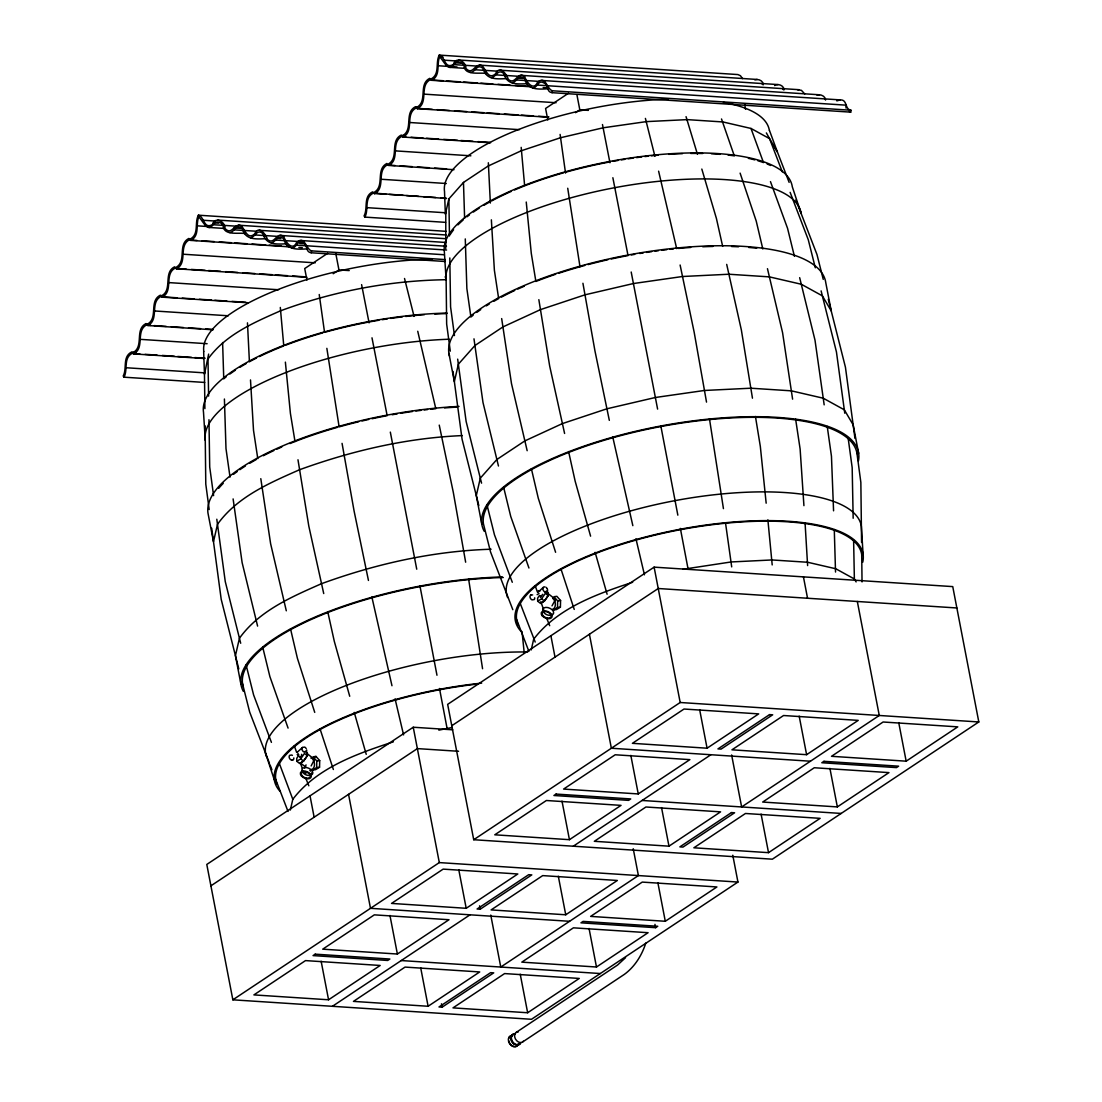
<?xml version="1.0" encoding="UTF-8"?>
<svg xmlns="http://www.w3.org/2000/svg" width="1102" height="1102" viewBox="0 0 1102 1102"><rect width="100%" height="100%" fill="white"/><g stroke="black" fill="none" stroke-linecap="round" stroke-linejoin="round"><path stroke-width="1.5" d="M316.632 767.626L316.797 761.014L313.078 756.812L315.985 756.413L319.704 760.628L319.552 767.226L315.668 769.637L312.761 770.022L316.632 767.626L319.552 767.226M557.502 607.533L557.653 600.921L553.948 596.719L556.854 596.32L560.574 600.535L560.408 607.147L556.538 609.544L553.631 609.943L557.502 607.533L560.408 607.147M807.614 565.574L805.066 522.803M247.468 322.858L249.396 361.442M488.338 162.765L490.362 203.03M835.536 572.034L834.283 529.566M445.098 261.491L311.219 252.771L311.467 250.87C305.777 248.983 304.978 235.373 296.7 242.302C292.622 251.724 285.349 241.834 283.861 236.765C276.464 230.58 274.866 245.691 267.469 239.506C265.981 234.437 258.708 224.546 254.631 233.968C247.385 240.305 244.961 229.23 241.186 225.855C234.216 222.122 232.081 236.31 225.015 228.431C225.483 221.626 214.738 215.978 212.534 224.546C203.705 229.602 204.49 216.86 198.401 215.193C194.269 222.769 199.462 234.492 189.916 239.217L188.814 238.473C177.133 244.41 187.312 261.656 175.631 267.593L174.529 266.849C162.848 272.786 173.028 290.033 161.347 295.97L160.245 295.226C148.563 301.163 158.743 318.409 147.062 324.346L145.96 323.602C134.279 329.553 144.458 346.786 132.777 352.723L131.675 351.979C122.129 356.704 127.322 368.44 123.19 376.002L124.016 377.187L204.683 382.449M541.578 80.432L840.206 99.896C847.7 99.414 844.49 109.332 850.964 110.241L850.716 112.142L552.088 92.678L552.336 90.777C546.647 88.89 545.848 75.28 537.569 82.209C533.492 91.631 526.219 81.741 524.731 76.672C517.334 70.487 515.736 85.598 508.339 79.427C506.851 74.344 499.578 64.467 495.501 73.875C488.255 80.212 485.83 69.137 482.056 65.776C475.086 62.029 472.951 76.217 465.884 68.338C466.353 61.533 455.608 55.885 453.404 64.453C444.561 69.509 445.36 56.781 439.271 55.1C435.138 62.676 440.332 74.399 430.786 79.124L429.67 78.38C418.002 84.317 428.182 101.563 416.501 107.5L415.399 106.756C403.718 112.707 413.897 129.94 402.216 135.877L401.114 135.133C389.433 141.084 399.613 158.316 387.932 164.253L386.83 163.509C375.148 169.46 385.328 186.693 373.647 192.63L372.545 191.886C362.999 196.624 368.192 208.347 364.059 215.923L364.886 217.108L445.552 222.356M208.636 354.1L204.476 374.336L204.889 408.649M445.8 210.895L445.759 248.556M555.394 599.736L552.006 605.852M290.336 810.053L292.801 799.294C317.073 767.612 356.772 753.851 393.373 741.825M789.128 182.367L777.365 151.897L769.582 138.659L750.999 128.452L722.912 121.95L687.221 119.622L646.364 121.619L603.125 127.804L560.436 137.764L521.218 150.795L488.145 166.044L463.474 182.436L448.872 198.883L445.346 214.256L444.519 191.459A165.19 54.604 -10.9 0 1 668.308 99.152M531.205 649.96L533.671 639.201C557.571 607.973 596.568 594.13 632.672 582.255M299.51 756.537C298.973 758.975 303.009 754.815 301.493 754.319M645.813 943.078C641.846 955.296 634.848 966.674 624.379 974.361L522.568 1042.01M446.103 231.337L198.401 215.193L198.746 216.97C195.481 224.546 200.027 235.8 190.742 240.401L189.64 239.657C177.959 245.594 188.139 262.841 176.472 268.778L175.356 268.034C163.675 273.971 173.854 291.217 162.187 297.154L161.071 296.41C149.404 302.347 159.57 319.594 147.902 325.531L146.786 324.787C135.119 330.738 145.299 347.97 133.618 353.907L132.502 353.163C122.956 357.888 128.149 369.625 124.016 377.187M304.675 768.025L306.053 764.884M364.886 217.108C369.018 209.532 363.825 197.809 373.371 193.07L446.572 198.525M540.834 595.659L540.393 597.325L542.707 594.295M298.642 755.531L296.741 758.259L296.81 761.303L299.703 763.548L303.573 761.138L307.375 755.697L307.306 752.652L305.378 751.151M296.81 761.303L300.681 758.892L304.483 753.451L307.375 755.697M539.512 595.438L537.611 598.166L537.68 601.21L540.572 603.455L544.443 601.058L548.245 595.603L548.176 592.559L546.248 591.071M537.68 601.21L541.55 598.813L545.352 593.358L548.245 595.603M298.174 753.561L297.209 754.622M539.043 593.468L537.129 594.653M445.18 276.754L446.351 279.715C389.736 280.487 333.424 291.19 280.349 310.888C253.818 322.583 225.497 334.691 208.002 358.977L208.595 396.1M311.136 765.931L314.442 759.485M530.888 594.928L530.503 595.232A2.879 2.121 58.2 0 0 532.004 599.874L534.167 599.584A2.879 2.121 58.2 0 0 534.677 597.807M546.62 591.994L547.047 591.664A2.879 2.121 58.2 0 0 547.088 588.509M297.072 752.418L302.403 747.487M537.941 592.325L543.272 587.394M625.564 957.666L617.561 965.035L516.122 1032.45M293.297 759.677L291.782 760.16M327.666 253.308L304.717 268.557L306.935 280.06M568.536 93.215L545.586 108.464L547.804 119.966M333.217 273.723L338.948 269.921L349.238 270.582M575.519 112.679L579.817 109.828L588.385 110.379M452.729 729.799L413.25 727.237L206.79 864.45L232.853 999.817L531.495 1019.281L737.941 882.055L732.789 855.235M654.12 567.144L447.66 704.357L473.722 839.724L772.35 859.188L978.81 721.962L952.748 586.608L654.12 567.144L680.182 702.497L473.722 839.724M210.909 885.829L417.369 748.602L458.556 751.288M451.779 725.736L658.238 588.509L956.867 607.973M232.853 999.817L439.312 862.591L737.941 882.055M328.561 999.776L380.176 965.462L305.516 960.6L253.901 994.899L328.561 999.776L321.137 961.219M397.381 954.029L448.996 919.729L374.336 914.853L322.721 949.166L397.381 954.029L389.956 915.473M466.201 908.296L517.816 873.982L443.156 869.12L391.541 903.42L466.201 908.296L458.776 869.74M569.431 839.683L621.046 805.369L546.385 800.507L494.77 834.806L569.431 839.683L562.006 801.126M638.251 793.936L689.866 759.636L615.205 754.774L563.59 789.073L638.251 793.936L630.826 755.38M707.071 748.203L758.686 713.889L684.025 709.027L632.41 743.327L707.071 748.203L699.646 709.647M332.405 1006.305L470.044 914.812M573.274 846.212L710.914 754.732M480.197 909.205L531.811 874.892L528.698 874.699L477.083 908.998L480.197 909.205L479.549 905.844M428.099 1006.264L479.714 971.95L405.068 967.088L353.453 1001.387L428.099 1006.264L420.675 967.708M565.739 914.784L617.354 880.47L542.707 875.608L491.093 909.908L565.739 914.784L558.315 876.228M668.969 846.171L720.584 811.857L645.937 806.995L594.322 841.308L668.969 846.171L661.544 807.614M806.609 754.691L858.224 720.377L783.563 715.515L731.948 749.815L806.609 754.691L799.184 716.135M442.109 1007.173L493.724 972.859L490.61 972.667L438.995 1006.966L442.109 1007.173L441.461 1003.812M527.651 1012.752L579.266 978.438L504.606 973.576L452.991 1007.875L527.651 1012.752L520.227 974.196M596.471 967.005L648.086 932.705L573.426 927.829L521.811 962.142L596.471 967.005L589.047 928.449M655.607 927.691L657.756 926.272L583.096 921.396L580.947 922.829L655.607 927.691L654.96 924.344M665.291 921.272L716.906 886.958L642.246 882.096L590.631 916.396L665.291 921.272L657.866 882.716M768.521 852.659L820.136 818.345L745.475 813.483L693.861 847.796L768.521 852.659L761.096 814.102M837.341 806.912L888.956 772.612L814.295 767.75L762.68 802.049L837.341 806.912L829.916 768.356M906.161 761.179L957.776 726.865L883.115 722.003L831.5 756.303L906.161 761.179L898.736 722.623M774.637 85.57C777.943 83.105 784.032 85.543 784.073 89.854M836.831 100.888L840.206 99.896M313.409 758.024L315.985 756.413M530.944 594.887L532.652 594.942M546.606 591.994L544.898 591.953M754.829 79.881C758.231 78.531 763.314 80.763 763.342 84.744M817.023 95.199C820.425 93.849 825.508 96.081 825.536 100.062M682.978 569.279L731.163 561.951L772.02 559.954L807.711 562.268L835.798 568.77L854.367 578.977L856.102 581.925M438.83 730.13L452.027 727.513M374.487 193.814C386.168 187.877 375.989 170.645 387.656 164.694L388.772 165.438C400.439 159.501 390.273 142.268 401.941 136.317L403.057 137.061C414.724 131.124 404.544 113.892 416.225 107.941L417.341 108.685C429.009 102.748 418.829 85.501 430.51 79.564L431.612 80.308C440.883 75.707 436.351 64.453 439.615 56.877L439.271 55.1L737.899 74.564L740.434 75.707L742.555 78.614M557.653 600.921L560.574 600.535M316.797 761.014L319.704 760.628M443.045 57.111L439.615 56.877C443.569 60.307 448.803 73.917 454.396 63.682C456.793 60.458 462.179 62.015 464.011 65.114C464.094 76.052 479.398 72.222 485.968 73.462M470.526 72.457C475.458 72.209 476.863 63.2 483.02 68.352C486.161 79.385 494.908 79.289 506.7 78.573M491.258 77.567C496.189 77.305 497.594 68.296 503.752 73.462C506.892 84.496 515.64 84.399 527.431 83.669M511.989 82.664C516.921 82.416 518.326 73.407 524.483 78.573C527.624 89.606 536.371 89.51 548.162 88.78M532.721 87.774C537.721 88.091 537.941 79.192 544.016 82.981C548.92 84.661 546.11 92.127 552.088 92.678M797.435 89.758L801.416 90.336L804.749 93.932M198.746 216.97C202.699 220.4 207.934 234.01 213.526 223.775C215.923 220.552 221.309 222.094 223.141 225.207C223.224 236.145 238.528 232.315 245.099 233.555M229.657 232.55C234.588 232.302 235.993 223.279 242.151 228.445C245.291 239.478 254.039 239.382 265.83 238.666M250.388 237.66C255.32 237.398 256.725 228.389 262.882 233.555C266.023 244.589 274.77 244.492 286.561 243.762M271.12 242.757C276.051 242.509 277.456 233.5 283.613 238.666C286.754 249.686 295.501 249.589 307.293 248.873M291.851 247.867C296.851 248.184 297.072 239.286 303.146 243.074C308.05 244.754 305.24 252.22 311.219 252.771M462.261 435.593C406.652 437.949 351.813 450.759 299.606 469.714C269.494 482.993 237.343 496.713 217.493 524.29L213.485 541.729L208.002 513.243A191.734 63.365 -10.9 0 1 459.024 406.404M491.079 549.223C433.141 550.986 375.906 563.88 321.55 583.674C291.438 596.953 259.287 610.687 239.437 638.251L235.429 655.69L240.925 684.177M538.396 590.658L539.98 590.975M544.898 586.815L543.369 587.297A2.879 2.121 58.2 0 0 544.884 591.939M458.652 60.004L757.281 79.468M443.968 60.169L457.647 61.065M456.063 62.842L461.201 63.172M479.384 65.114L778.012 84.578M464.7 65.28L478.433 66.175M454.093 64.632L464.397 65.293M438.21 65.748L448.459 66.423M451.875 66.643L456.999 66.974M500.115 70.211L798.743 89.675M449.795 67.346L465.237 68.365M474.824 69.729L485.128 70.404M485.431 70.39L497.457 71.175M520.847 75.322L819.475 94.786M495.556 74.84L505.859 75.515M506.162 75.487L519.896 76.382M518.257 78.159L523.395 78.49M526.894 80.598L538.919 81.383M516.287 79.95L526.591 80.611M537.018 85.047L846.267 105.172M431.061 79.936L443.073 80.721M446.517 80.942L460.237 81.837M463.68 82.058L477.4 82.953M480.83 83.187L492.856 83.959M497.994 84.303L510.019 85.088M515.157 85.419L527.169 86.204M431.612 80.308L531.164 86.796M543.176 87.581L546.606 87.802M552.336 90.777L850.964 110.241M423.926 94.125L556.069 102.734M415.95 107.128L419.38 107.349M416.776 108.313L432.232 109.318M437.37 109.663L449.396 110.448M454.534 110.779L466.559 111.564M471.697 111.894L483.709 112.679M487.153 112.9L499.165 113.685M504.317 114.016L518.036 114.911M521.48 115.145L533.492 115.917M538.63 116.261L548.934 116.936M417.341 108.685L547.777 117.184M409.641 122.501L519.483 129.664M401.665 135.505L405.095 135.739M402.492 136.689L405.935 136.923M411.074 137.254L423.099 138.039M426.529 138.26L438.541 139.045M443.693 139.375L457.413 140.271M460.856 140.491L472.868 141.276M478.02 141.621L490.032 142.392M403.057 137.061L490.583 142.764M395.356 150.878L470.871 155.809M388.221 165.066L395.081 165.52M400.233 165.851L412.244 166.636M417.396 166.967L429.408 167.752M434.56 168.096L446.572 168.881M388.772 165.438L453.983 169.694M381.072 179.254L446.296 183.511M373.936 193.442L385.948 194.227M389.378 194.462L403.112 195.357M406.542 195.577L418.553 196.363M423.705 196.693L435.717 197.478M440.869 197.809L446.007 198.153M366.787 207.644L445.731 212.782M217.783 220.097L446.034 234.974M203.112 220.262L215.069 221.047M213.471 222.824L218.623 223.155M238.514 225.207L446.172 238.735M223.844 225.373L237.564 226.268M213.237 224.725L223.527 225.387M234.203 227.921L241.062 228.376M197.341 225.841L211.005 226.736M259.245 230.304L446.31 242.495M208.925 227.439L224.367 228.445M233.968 229.822L244.258 230.497M244.575 230.483L256.587 231.255M279.977 235.415L446.448 246.256M254.7 234.933L264.99 235.608M265.293 235.58L277.318 236.365M277.387 238.252L280.817 238.473M300.708 240.511L446.585 250.03M286.024 240.691L299.758 241.586M275.431 240.029L285.721 240.704M299.827 243.459L303.257 243.694M296.162 245.14L306.452 245.815M306.755 245.787L444.065 254.741M189.365 238.845L192.795 239.065M190.191 240.029L197.065 240.47M202.203 240.815L214.229 241.6M219.367 241.93L231.392 242.715M234.822 242.936L246.834 243.721M251.986 244.052L265.706 244.947M269.15 245.181L281.162 245.953M286.3 246.297L289.743 246.517M190.742 240.401L290.294 246.889M298.876 247.454L302.306 247.674M311.467 250.87L445.332 259.59M183.056 254.218L315.2 262.827M175.907 268.406L186.21 269.081M191.362 269.411L205.082 270.307M208.526 270.527L220.538 271.312M225.69 271.657L237.701 272.428M242.839 272.773L254.865 273.558M260.003 273.888L272.029 274.673M275.459 274.894L287.47 275.679M292.622 276.01L306.342 276.905M176.472 268.778L306.907 277.277M168.771 282.594L278.613 289.757M160.796 295.598L164.226 295.818M161.622 296.782L177.078 297.788M182.229 298.132L194.241 298.904M199.393 299.248L211.405 300.033M214.835 300.254L226.847 301.039M231.999 301.369L245.732 302.265M162.187 297.154L247.991 302.747M154.487 310.971L228.293 315.778M146.511 323.974L149.941 324.195M147.351 325.159L150.781 325.379M154.211 325.613L166.223 326.399M171.375 326.729L183.387 327.514M188.538 327.845L200.55 328.63M205.702 328.961L212.562 329.415M147.902 325.531L213.113 329.787M140.202 339.347L207.135 343.714M132.226 352.351L135.656 352.585M133.066 353.535L139.926 353.99M145.078 354.321L157.09 355.106M162.242 355.436L174.254 356.221M177.684 356.442L191.417 357.337M194.847 357.571L205.151 358.233M133.618 353.907L203.98 358.494M125.917 367.724L204.862 372.875M680.182 702.497L978.81 721.962M810.452 761.22L611.362 748.244L589.418 634.256M642.094 800.465L841.17 813.441M569.582 921.3L370.492 908.323L348.549 794.349M401.224 960.558L600.314 973.534M291.755 760.16L291.162 759.967A2.879 2.121 58.2 0 1 289.619 755.325L291.782 755.022A2.879 2.121 58.2 0 1 292.388 755.393M849.394 111.688L850.716 112.142M548.025 593.579L553.989 598.207M541.55 598.813L544.443 601.058M307.155 753.672L313.12 758.3M300.681 758.892L303.573 761.138M301.053 763.466L305.874 767.199M782.654 88.697L783.37 89.675M761.923 83.587L762.639 84.578M774.045 145.987L777.365 151.897L769.527 130.601M766.358 132.915L769.582 138.659L782.282 171.829M535.2 642.053L520.006 602.835M549.705 625.702L546.564 617.933M308.835 785.795L305.695 778.026M721.507 118.975L734.207 155.534M574.238 609.406L560.863 568.673M333.369 769.499L319.993 728.753M686.05 116.66L697.442 154.239M795.933 199.999L816.968 254.507L823.249 279.371M512.816 609.682L490.542 551.964L483.42 523.781A190.067 62.828 -10.9 0 1 660.938 426.529A190.067 62.828 -10.9 0 1 856.998 453.638M516.535 619.296L528.905 651.365M269.48 763.355L249.672 712.057L242.137 682.221M270.086 764.967L271.946 769.775M275.045 777.792L288.035 811.458M790.134 192.354L808.276 239.74L815.315 267.786M512.292 582.269L494.467 534.828L486.974 504.826M271.423 742.362L253.598 694.921L246.104 664.919M279.137 762.928L292.801 799.294M750.999 128.452L763.383 162.283M770.463 181.61L787.558 228.334L794.418 256.298M528.946 568.012L510.749 516.494L503.614 487.18M535.186 585.727L537.459 592.173M540.875 601.83L543.713 609.874M288.077 728.105L269.88 676.587L262.744 647.273M294.317 745.82L296.59 752.253M300.57 763.534L302.279 768.356M607.106 594.253L595.121 552.322M366.236 754.347L354.252 712.415M740.117 173.124L756.234 221.103L762.818 248.983M265.527 753.134L274.315 779.858M555.601 552.281L538.272 498.2L531.384 468.722M314.731 712.374L297.402 658.293L290.515 628.815M645.4 118.41L654.932 156.319M404.53 278.489L414.063 316.398M701.822 169.061L716.424 218.499L722.664 246.366M590.589 536.164L575.161 481.202L568.604 451.572M349.72 696.257L334.292 641.295L327.735 611.665M828.277 299.262L845.441 367.242L854.959 438.389M478.819 505.542L462.069 439.23L453.005 371.47M238.79 668.955L221.199 599.323L211.68 528.175M821.114 290.887L836.446 351.951L844.766 413.209M481.56 483.158L466.132 421.487L457.674 359.142M240.691 643.251L225.263 581.58L216.805 519.235M658.61 171.182L676.683 248.625M417.741 331.275L435.813 408.704A190.067 62.828 -10.9 0 0 430.896 409.214M799.666 277.676L814.998 340.16L824.172 404.847M498.462 466.008L482.993 402.505L473.984 338.837M257.592 626.101L242.123 562.599L233.114 498.917M632.837 525.654L612.74 436.902M635.937 538.754L644.45 574.803M391.968 685.733L371.87 596.981M395.067 698.847L403.58 734.896M767.46 268.681L782.572 332.652L792.6 399.158M527.169 450.704L511.48 383.565L501.672 318.588M286.3 610.797L270.61 543.658L260.802 478.681M726.7 264.397L741.357 329.966L752.459 398.18M564.596 433.458L549.664 365.974L538.85 299.675M323.726 593.551L308.794 526.053L297.981 459.768M680.113 265.017L694.177 332.281L706.52 402.106M439.243 425.11L453.308 492.374L465.65 562.199M609.323 420.358L594.956 350.918L582.93 283.269M368.454 580.451L354.086 510.997L342.061 443.362M602.477 124.54L609.943 162.752M361.608 284.633L369.074 322.845M612.864 177.725L628.03 255.581A190.067 62.828 -10.9 0 0 611.266 258.984M371.994 337.818L387.16 415.674A190.067 62.828 -10.9 0 0 372.077 418.719M858.637 453.321L853.155 424.835L844.311 409.806L823.235 398.208L791.346 390.838L750.834 388.207L704.467 390.466L655.373 397.491L606.927 408.787L562.419 423.581L524.883 440.883L496.878 459.493L480.307 478.158L476.298 495.597L481.794 524.097M857.328 601.485L879.272 715.473L741.632 806.953L731.632 754.994M744.635 104.332L745.586 109.263M803.441 576.869L807.546 598.248M631.198 272.015L657.605 409.104M576.966 95.034L579.817 109.828M633.237 848.747L638.402 875.567L500.763 967.046L490.762 915.087M550.89 635.758L555.009 657.123M448.872 353.15L454.355 381.636L458.363 364.197L474.921 345.532L502.939 326.922L540.476 309.621L584.983 294.826L633.43 283.531L682.51 276.506L728.89 274.233L769.403 276.877L801.278 284.247L822.367 295.846L831.211 310.874L825.715 282.374A191.734 63.365 -10.9 0 0 623.484 255.884A191.734 63.365 -10.9 0 0 449.52 356.07M390.328 432.108L416.735 569.197M335.779 253.474L338.948 269.921M413.25 727.237L439.312 862.591M310.02 795.837L314.139 817.216M660.787 425.689L677.84 515.157M419.917 585.782L436.971 675.25M680.361 528.395L687.91 568.136M439.491 688.488L447.04 728.215M579.996 266.78L567.723 188.249M709.454 418.732L723.435 508.628M468.584 578.825L482.566 668.721M755.449 416.487L760.325 446.434L766.166 503.187M295.005 441.544L290.405 413.36L285.377 362.131M795.616 419.104L800.121 449.024L803.923 505.653M257.785 458.68L253.515 430.359L250.498 379.928M725.612 523.629L731.7 566.896M565.533 173.097L560.105 134.416M324.429 331.509L319.236 294.51M326.853 348.342L339.127 426.873A190.067 62.828 -10.9 0 1 358.687 421.763M827.23 426.405L831.459 456.269L833.567 510.818M230.029 477.138L225.993 448.652L224.409 399.02M848.237 438.734L852.177 467.661L853.168 518.257M454.465 335.545L450.58 306.907L449.809 257.951M213.595 495.638L209.711 467L208.967 419.738M856.777 451.944L860.855 482.428L861.571 542.473M450.277 351.152L446.654 324.043L446.062 274.288M209.187 509.537L205.785 484.136L205.096 425.799M767.887 519.882L772.199 564.927M522.031 631.556L524.263 653.266M524.566 184.957L521.177 147.365M526.246 202.038L531.274 253.281L535.875 281.451A190.067 62.828 -10.9 0 1 555.656 274.26M283.696 345.05L280.307 307.458M863.086 554.43L861.378 526.384A180.604 59.687 -10.9 0 0 668.143 501.975A180.604 59.687 -10.9 0 0 507.636 597.559M491.368 219.835L494.385 270.279L498.655 298.601A190.067 62.828 -10.9 0 0 493.875 301.287M845.964 106.04L846.074 108.092M203.65 351.538L204.476 374.336M463.474 182.436L464.617 218.389M465.278 238.927L466.862 288.559L470.898 317.045A190.067 62.828 -10.9 0 1 473.171 315.2M222.604 342.529L223.747 378.482M853.609 540.187L854.367 578.977M448.872 198.883L449.464 236.021M861.709 554.485L862.039 581.925M546.137 587.38A2.879 2.121 58.2 0 1 546.661 587.889M547.019 593.413A5.772 1.763 -52.2 0 1 546.33 598.331A5.772 1.763 -52.2 0 1 540.724 602.436M552.708 598.386A5.772 3.705 82.3 0 1 555.353 604.516A5.772 3.705 82.3 0 1 552.446 609.323M542.804 610.398A5.772 3.485 23.7 0 1 550.297 608.469A5.772 3.485 23.7 0 1 551.537 615.109M552.116 614.296A4.807 2.907 23.7 0 1 547.322 614.916A4.807 2.907 23.7 0 1 543.396 611.252M723.422 102.403A165.19 54.604 -10.9 0 1 769.375 130.628M476.808 312.403A190.067 62.828 -10.9 0 1 480.72 309.607M486.313 305.874A190.067 62.828 -10.9 0 1 489.26 304.028M501.41 297.113A190.067 62.828 -10.9 0 1 514.675 290.501M517.802 289.068A190.067 62.828 -10.9 0 1 524.221 286.231M558.838 273.213A190.067 62.828 -10.9 0 1 584.79 265.458M588.041 264.59A190.067 62.828 -10.9 0 1 607.905 259.728M631.363 254.961A190.067 62.828 -10.9 0 1 634.724 254.355M639.78 253.501A190.067 62.828 -10.9 0 1 643.169 252.95M646.557 252.413A190.067 62.828 -10.9 0 1 651.64 251.655M655.015 251.173A190.067 62.828 -10.9 0 1 658.39 250.719M661.765 250.292A190.067 62.828 -10.9 0 1 666.779 249.672M670.099 249.3A190.067 62.828 -10.9 0 1 673.405 248.956M678.433 248.446A190.067 62.828 -10.9 0 1 690.692 247.454M702.773 246.765A190.067 62.828 -10.9 0 1 712.884 246.449M731.563 246.517A190.067 62.828 -10.9 0 1 738.533 246.779M748.657 247.44A190.067 62.828 -10.9 0 1 756.688 248.225M450.153 234.63A175.59 58.034 -10.9 0 1 453.583 229.795M457.95 224.863A175.59 58.034 -10.9 0 1 463.198 219.945M466.972 216.819A175.59 58.034 -10.9 0 1 469.452 214.904M473.419 212.025A175.59 58.034 -10.9 0 1 479.177 208.209M483.778 205.371A175.59 58.034 -10.9 0 1 490.28 201.666M491.657 200.922A175.59 58.034 -10.9 0 1 511.3 191.376M514.579 189.957A175.59 58.034 -10.9 0 1 563.714 172.752M565.409 172.284A175.59 58.034 -10.9 0 1 609.778 161.939M613.098 161.319A175.59 58.034 -10.9 0 1 618.112 160.437M621.459 159.873A175.59 58.034 -10.9 0 1 624.82 159.335M628.181 158.812A175.59 58.034 -10.9 0 1 633.223 158.082M636.57 157.614A175.59 58.034 -10.9 0 1 641.584 156.966M644.904 156.567A175.59 58.034 -10.9 0 1 648.21 156.181M651.489 155.837A175.59 58.034 -10.9 0 1 658.238 155.175M668.707 154.349A175.59 58.034 -10.9 0 1 682.427 153.66M690.747 153.453A175.59 58.034 -10.9 0 1 702.608 153.495M711.437 153.784A175.59 58.034 -10.9 0 1 719.978 154.321M728.119 155.079A175.59 58.034 -10.9 0 1 734.304 155.85M748.382 158.33A175.59 58.034 -10.9 0 1 754.815 159.886M757.845 160.74A175.59 58.034 -10.9 0 1 763.507 162.586M767.13 163.978A175.59 58.034 -10.9 0 1 770.56 165.465M484.233 531.288A191.734 63.365 -10.9 0 1 660.856 425.978A191.734 63.365 -10.9 0 1 858.417 461.022M520.791 631.102A177.009 58.502 -10.9 0 1 673.653 530.517A177.009 58.502 -10.9 0 1 862.728 562.268M518.436 625.316A175.59 58.034 -10.9 0 1 671.586 531.426A175.59 58.034 -10.9 0 1 861.723 554.692M518.326 1044.31A6.185 4.587 56.4 0 1 509.647 1043.746A6.185 4.587 56.4 0 1 512.334 1035.439M521.012 1042.533A6.185 4.587 56.4 0 1 512.334 1041.969A6.185 4.587 56.4 0 1 515.02 1033.648M515.64 1046.404A5.772 4.27 56.4 0 1 508.766 1040.867M508.876 1038.236A5.772 4.27 56.4 0 1 509.413 1037.175M510.212 1036.39A5.772 4.27 56.4 0 1 512.402 1035.825M517.995 1044.104A5.772 4.27 56.4 0 1 516.659 1045.95M514.138 1044.214A5.772 4.27 56.4 0 1 511.562 1035.742M512.361 1034.957A5.772 4.27 56.4 0 1 513.38 1034.503M520.144 1042.671A5.772 4.27 56.4 0 1 519.621 1043.732M518.808 1044.517A5.772 4.27 56.4 0 1 517.788 1044.971M520.158 1043.374A5.772 4.27 56.4 0 1 512.21 1041.142A5.772 4.27 56.4 0 1 515.102 1034.034M523.381 1041.225A5.772 4.27 56.4 0 1 515.433 1038.993A5.772 4.27 56.4 0 1 518.326 1031.899M293.807 757.901A2.879 2.121 58.2 0 1 293.325 759.664M298.518 754.815A1.446 1.061 58.2 0 1 297.953 754.898M298.711 754.76A1.446 1.061 58.2 0 1 298.146 754.829M305.268 747.473A2.879 2.121 58.2 0 0 304.675 747.101L302.499 747.39A2.879 2.121 58.2 0 0 304.014 752.032L306.177 751.743A2.879 2.121 58.2 0 0 306.687 749.98M305.791 747.982A2.879 2.121 58.2 0 1 306.218 748.589M306.769 753.437A5.772 1.763 -52.2 0 1 305.461 758.424A5.772 1.763 -52.2 0 1 300.24 762.763M310.86 758.052A5.772 3.705 82.3 0 1 311.838 758.465M312.72 759.25A5.772 3.705 82.3 0 1 314.442 765.339A5.772 3.705 82.3 0 1 311.577 769.416M305.957 773.328A3.843 2.328 23.7 0 1 305.13 772.791M301.934 770.491A5.772 3.485 23.7 0 1 308.753 768.218A5.772 3.485 23.7 0 1 311.687 774.789M309.814 775.271A4.807 2.907 23.7 0 1 304.758 774.183A4.807 2.907 23.7 0 1 302.527 770.546M309.8 770.394A4.807 2.907 23.7 0 1 310.64 771.18M311.549 772.888A4.807 2.907 23.7 0 1 311.246 774.389M203.801 351.51A165.19 54.604 -10.9 0 1 432.37 259.122M218.706 488.324A190.067 62.828 -10.9 0 1 223.238 483.351M233.486 474.356A190.067 62.828 -10.9 0 1 237.205 471.56M239.85 469.686A190.067 62.828 -10.9 0 1 245.443 465.967M249.906 463.212A190.067 62.828 -10.9 0 1 256.174 459.575M263.364 455.718A190.067 62.828 -10.9 0 1 273.806 450.594M276.933 449.161A190.067 62.828 -10.9 0 1 281.726 447.026M289.95 443.555A190.067 62.828 -10.9 0 1 337.474 427.328M362.021 420.978A190.067 62.828 -10.9 0 1 368.715 419.449M392.174 414.751A190.067 62.828 -10.9 0 1 397.23 413.87M400.605 413.305A190.067 62.828 -10.9 0 1 412.465 411.501M415.84 411.032A190.067 62.828 -10.9 0 1 420.895 410.371M424.242 409.972A190.067 62.828 -10.9 0 1 427.576 409.572M444.574 407.933A190.067 62.828 -10.9 0 1 456.765 407.12M447.109 313.078A177.009 58.502 -10.9 0 0 203.498 412.148L205.261 440.18A180.604 59.687 -10.9 0 1 449.258 339.223M223.761 378.812A175.59 58.034 -10.9 0 1 226.103 376.912M229.877 374.033A175.59 58.034 -10.9 0 1 235.373 370.203M239.809 367.352A175.59 58.034 -10.9 0 1 246.118 363.605M249.41 361.759A175.59 58.034 -10.9 0 1 256.49 358.04M259.466 356.552A175.59 58.034 -10.9 0 1 283.779 345.918M285.294 345.339A175.59 58.034 -10.9 0 1 322.845 332.845M324.539 332.363A175.59 58.034 -10.9 0 1 378.909 320.241M382.27 319.69A175.59 58.034 -10.9 0 1 387.312 318.905M390.673 318.409A175.59 58.034 -10.9 0 1 402.382 316.853M405.688 316.467A175.59 58.034 -10.9 0 1 424.353 314.69M434.739 314.042A175.59 58.034 -10.9 0 1 446.572 313.602M243.363 691.381A191.734 63.365 -10.9 0 1 312.004 618.415A191.734 63.365 -10.9 0 1 502.237 576.938M243.198 686.78A190.067 62.828 -10.9 0 1 503.27 577.517M279.922 791.195A177.009 58.502 -10.9 0 1 481.67 683.13M276.933 783.977A175.59 58.034 -10.9 0 1 478.144 683.984M266.229 756.165A180.604 59.687 -10.9 0 1 344.458 686.16A180.604 59.687 -10.9 0 1 527.679 651.998M315.2 954.167L313.051 955.599L387.697 960.462L389.86 959.029L315.2 954.167M556.069 794.074L553.92 795.506L628.567 800.369L630.716 798.936L556.069 794.074M769.568 714.606L717.953 748.905L721.066 749.112L772.681 714.812L769.568 714.606M731.48 812.573L679.865 846.873L682.978 847.08L734.593 812.78L731.48 812.573M823.965 761.317L821.817 762.736L896.477 767.612L898.626 766.179L823.965 761.317M801.113 213.43L792.283 186.72A177.009 58.502 -10.9 0 0 609.695 161.471A177.009 58.502 -10.9 0 0 444.368 252.055L446.131 280.087A180.604 59.687 -10.9 0 1 614.806 187.671A180.604 59.687 -10.9 0 1 801.113 213.43M542.349 615.949A5.772 3.485 23.7 0 0 551.716 617.547A5.772 3.485 23.7 0 0 545.958 610.99A5.772 3.485 23.7 0 0 542.349 615.949M543.066 615.756A4.807 2.907 23.7 0 0 550.876 617.092A4.807 2.907 23.7 0 0 546.082 611.624A4.807 2.907 23.7 0 0 543.066 615.756M301.48 776.042A5.772 3.485 23.7 0 0 310.86 777.64A5.772 3.485 23.7 0 0 305.089 771.083A5.772 3.485 23.7 0 0 301.48 776.042M302.196 775.849A4.807 2.907 23.7 0 0 310.006 777.186A4.807 2.907 23.7 0 0 305.213 771.717A4.807 2.907 23.7 0 0 302.196 775.849"/></g></svg>
